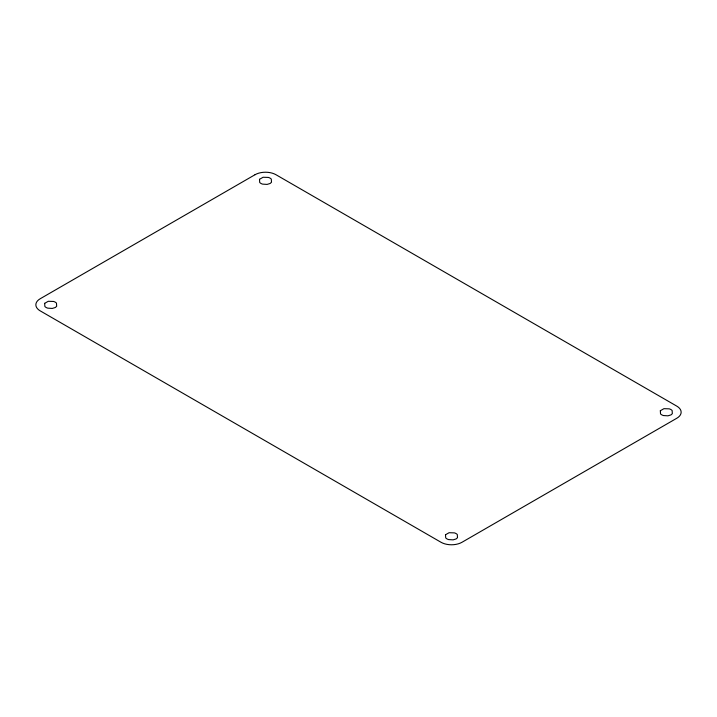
<?xml version="1.0" encoding="UTF-8"?>
<svg xmlns="http://www.w3.org/2000/svg" width="717" height="717" viewBox="0 0 717 717"><rect width="100%" height="100%" fill="white"/><g stroke="black" fill="none" stroke-linecap="round" stroke-linejoin="round"><path stroke-width="1.08" d="M44.669 303.336L44.866 306.473A6.614 3.818 0 0 0 47.788 308.158L52.287 308.435L55.334 307.494L56.67 306.267L56.473 303.139A6.614 3.818 0 0 0 53.551 301.454L48.263 301.292L44.669 303.336M259.5 179.313L259.697 182.441A6.614 3.818 0 0 0 262.61 184.126L267.109 184.403L270.157 183.471L271.492 182.243L271.295 179.116A6.614 3.818 0 0 0 268.382 177.422L263.094 177.26L259.5 179.313M445.508 534.757L445.705 537.884A6.614 3.818 0 0 0 448.618 539.578L453.117 539.856L456.164 538.915L457.5 537.687L457.303 534.559A6.614 3.818 0 0 0 454.39 532.874L449.102 532.713L445.508 534.757M660.33 410.733L660.527 413.861A6.614 3.818 0 0 0 663.449 415.546L667.948 415.824L670.995 414.892L672.331 413.664L672.134 410.527A6.614 3.818 0 0 0 669.212 408.842L663.924 408.681L660.33 410.733M255.019 174.724L40.188 298.756A14.824 8.559 0 0 0 40.188 310.855L441.027 542.276A14.824 8.559 0 0 0 461.981 542.276L676.812 418.244A14.824 8.559 0 0 0 676.812 406.145L275.973 174.724A14.824 8.559 0 0 0 255.019 174.724"/></g></svg>
